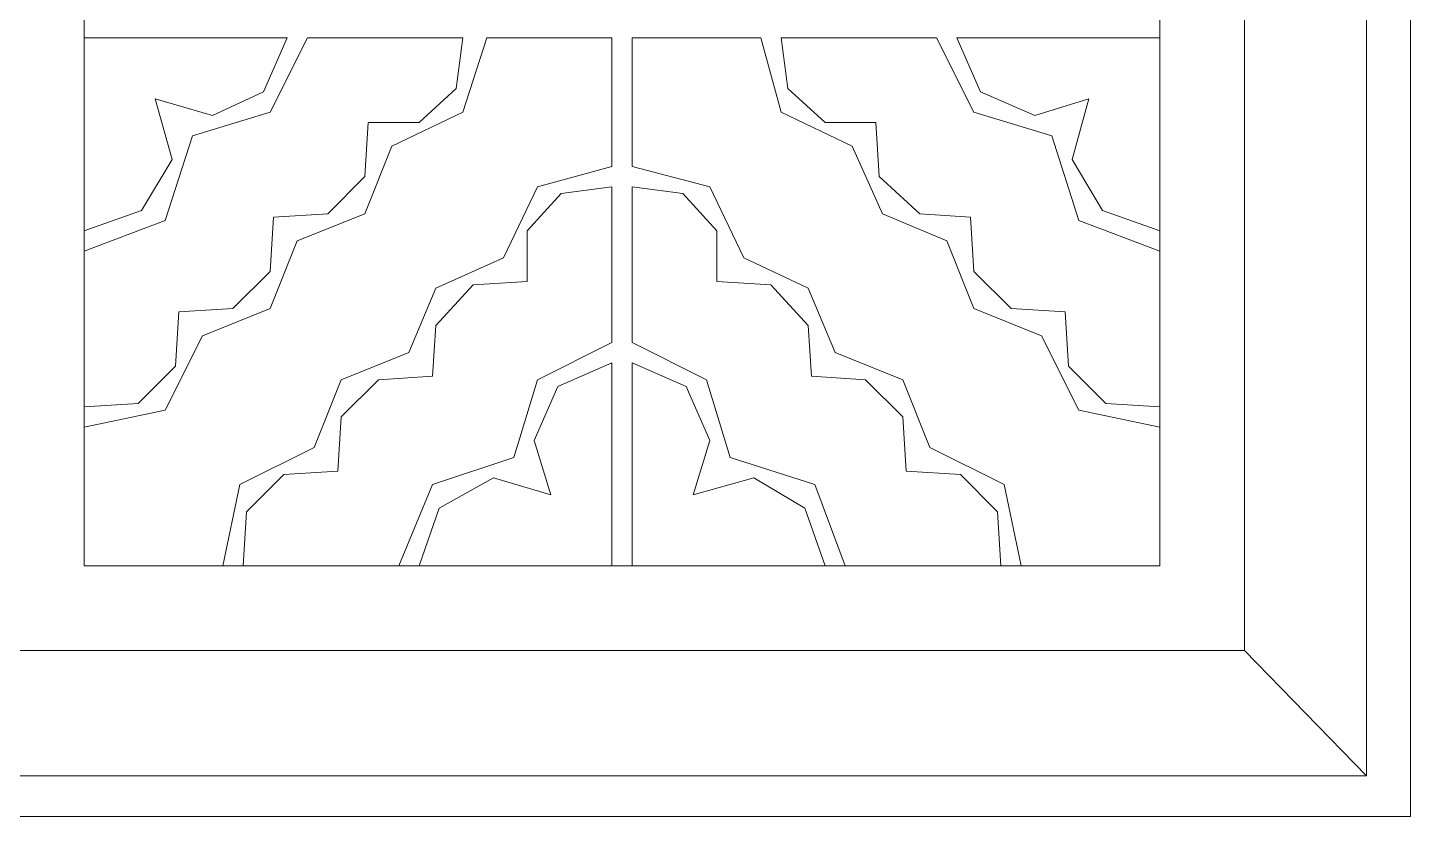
# Model space of a CAD drawing. Header units: centimetres. Extents: x -8.1 to 8.8, y -12.5 to 9.9.
# Drawn here: x 0.53 to 8.83, y -12.53 to -7.8 of the extents above; entities that cross this region are included whole.
import ezdxf

# ---------------------------------------------------------------- set-up
doc = ezdxf.new("R2010")
doc.units = ezdxf.units.CM
doc.header["$MEASUREMENT"] = 0
doc.layers.add('layer 1', color=7, linetype='Continuous')

msp = doc.modelspace()

# ---------------------------------------------------------------- linework, layer by layer
at = {"layer": 'layer 1', "color": 250, "lineweight": 0}
for points, knots in [([(-8.09356, 9.87273), (-8.09356, 9.87273), (8.82676, 9.87273), (8.82676, 9.87273), (8.82676, 9.87273), (8.82676, 9.87273), (8.82676, -12.53196), (8.82676, -12.53196), (8.82676, -12.53196), (8.82676, -12.53196), (-8.09356, -12.53196), (-8.09356, -12.53196), (-8.09356, -12.53196), (-8.09356, -12.53196), (-8.09356, 9.87273), (-8.09356, 9.87273)], [0, 0, 0, 0, 0.25, 0.25, 0.25, 0.25, 0.5, 0.5, 0.5, 0.5, 0.75, 0.75, 0.75, 0.75, 1, 1, 1, 1]), ([(-7.82967, 9.62893), (-7.82967, 9.62893), (8.56261, 9.62893), (8.56261, 9.62893), (8.56261, 9.62893), (8.56261, 9.62893), (8.56261, -12.28817), (8.56261, -12.28817), (8.56261, -12.28817), (8.56261, -12.28817), (-7.82967, -12.28817), (-7.82967, -12.28817), (-7.82967, -12.28817), (-7.82967, -12.28817), (-7.82967, 9.62893), (-7.82967, 9.62893)], [0, 0, 0, 0, 0.25, 0.25, 0.25, 0.25, 0.5, 0.5, 0.5, 0.5, 0.75, 0.75, 0.75, 0.75, 1, 1, 1, 1]), ([(-7.09828, 8.87744), (-7.09828, 8.87744), (7.83122, 8.87744), (7.83122, 8.87744), (7.83122, 8.87744), (7.83122, 8.87744), (7.83122, -11.53668), (7.83122, -11.53668), (7.83122, -11.53668), (7.83122, -11.53668), (-7.09828, -11.53668), (-7.09828, -11.53668), (-7.09828, -11.53668), (-7.09828, -11.53668), (-7.09828, 8.87744), (-7.09828, 8.87744)], [0, 0, 0, 0, 0.25, 0.25, 0.25, 0.25, 0.5, 0.5, 0.5, 0.5, 0.75, 0.75, 0.75, 0.75, 1, 1, 1, 1]), ([(7.32353, -11.02873), (7.32353, -11.02873), (7.32353, 8.36949), (7.32353, 8.36949), (7.32353, 8.36949), (7.32353, 8.36949), (0.86424, 8.36949), (0.86424, 8.36949), (0.86424, 8.36949), (0.86424, 8.36949), (0.86424, -11.02873), (0.86424, -11.02873), (0.86424, -11.02873), (0.86424, -11.02873), (7.32353, -11.02873), (7.32353, -11.02873)], [0, 0, 0, 0, 0.25, 0.25, 0.25, 0.25, 0.5, 0.5, 0.5, 0.5, 0.75, 0.75, 0.75, 0.75, 1, 1, 1, 1]), ([(1.29075, -8.2256), (1.29075, -8.2256), (1.63609, -8.32713), (1.63609, -8.32713), (1.63609, -8.32713), (1.63609, -8.32713), (1.9407, -8.18514), (1.9407, -8.18514), (1.9407, -8.18514), (1.9407, -8.18514), (2.08296, -7.86016), (2.08296, -7.86016)], [0, 0, 0, 0, 0.3333333, 0.3333333, 0.3333333, 0.3333333, 0.6666667, 0.6666667, 0.6666667, 0.6666667, 1, 1, 1, 1]), ([(1.51419, -8.44903), (1.51419, -8.44903), (1.98142, -8.30704), (1.98142, -8.30704), (1.98142, -8.30704), (1.98142, -8.30704), (2.20486, -7.86016), (2.20486, -7.86016)], [0, 0, 0, 0, 0.5, 0.5, 0.5, 0.5, 1, 1, 1, 1]), ([(2.57029, -8.36785), (2.57029, -8.36785), (2.87517, -8.36785), (2.87517, -8.36785), (2.87517, -8.36785), (2.87517, -8.36785), (3.0986, -8.16478), (3.0986, -8.16478), (3.0986, -8.16478), (3.0986, -8.16478), (3.13906, -7.86016), (3.13906, -7.86016)], [0, 0, 0, 0, 0.3333333, 0.3333333, 0.3333333, 0.3333333, 0.6666667, 0.6666667, 0.6666667, 0.6666667, 1, 1, 1, 1]), ([(2.71255, -8.51011), (2.71255, -8.51011), (3.13906, -8.30704), (3.13906, -8.30704), (3.13906, -8.30704), (3.13906, -8.30704), (3.28132, -7.86016), (3.28132, -7.86016)], [0, 0, 0, 0, 0.5, 0.5, 0.5, 0.5, 1, 1, 1, 1]), ([(4.92655, -7.86016), (4.92655, -7.86016), (4.1547, -7.86016), (4.1547, -7.86016), (4.1547, -7.86016), (4.1547, -7.86016), (4.1547, -8.63201), (4.1547, -8.63201)], [0, 0, 0, 0, 0.5, 0.5, 0.5, 0.5, 1, 1, 1, 1]), ([(4.92655, -7.86016), (4.92655, -7.86016), (5.04845, -8.30704), (5.04845, -8.30704), (5.04845, -8.30704), (5.04845, -8.30704), (5.47496, -8.51011), (5.47496, -8.51011), (5.47496, -8.51011), (5.47496, -8.51011), (5.65794, -8.91626), (5.65794, -8.91626), (5.65794, -8.91626), (5.65794, -8.91626), (6.04373, -9.07888), (6.04373, -9.07888), (6.04373, -9.07888), (6.04373, -9.07888), (6.20635, -9.48503), (6.20635, -9.48503), (6.20635, -9.48503), (6.20635, -9.48503), (6.6125, -9.64765), (6.6125, -9.64765), (6.6125, -9.64765), (6.6125, -9.64765), (6.83594, -10.09452), (6.83594, -10.09452), (6.83594, -10.09452), (6.83594, -10.09452), (7.32353, -10.19606), (7.32353, -10.19606)], [0, 0, 0, 0, 0.125, 0.125, 0.125, 0.125, 0.25, 0.25, 0.25, 0.25, 0.375, 0.375, 0.375, 0.375, 0.5, 0.5, 0.5, 0.5, 0.625, 0.625, 0.625, 0.625, 0.75, 0.75, 0.75, 0.75, 0.875, 0.875, 0.875, 0.875, 1, 1, 1, 1]), ([(5.04845, -7.86016), (5.04845, -7.86016), (5.08917, -8.16478), (5.08917, -8.16478), (5.08917, -8.16478), (5.08917, -8.16478), (5.3126, -8.36785), (5.3126, -8.36785), (5.3126, -8.36785), (5.3126, -8.36785), (5.61722, -8.36785), (5.61722, -8.36785), (5.61722, -8.36785), (5.61722, -8.36785), (5.63758, -8.69283), (5.63758, -8.69283), (5.63758, -8.69283), (5.63758, -8.69283), (5.88137, -8.91626), (5.88137, -8.91626), (5.88137, -8.91626), (5.88137, -8.91626), (6.18599, -8.93662), (6.18599, -8.93662), (6.18599, -8.93662), (6.18599, -8.93662), (6.20635, -9.2616), (6.20635, -9.2616), (6.20635, -9.2616), (6.20635, -9.2616), (6.42978, -9.48503), (6.42978, -9.48503), (6.42978, -9.48503), (6.42978, -9.48503), (6.75476, -9.50539), (6.75476, -9.50539), (6.75476, -9.50539), (6.75476, -9.50539), (6.77512, -9.83037), (6.77512, -9.83037), (6.77512, -9.83037), (6.77512, -9.83037), (6.99855, -10.0538), (6.99855, -10.0538), (6.99855, -10.0538), (6.99855, -10.0538), (7.32353, -10.07416), (7.32353, -10.07416)], [0, 0, 0, 0, 0.0833333, 0.0833333, 0.0833333, 0.0833333, 0.1666667, 0.1666667, 0.1666667, 0.1666667, 0.25, 0.25, 0.25, 0.25, 0.3333333, 0.3333333, 0.3333333, 0.3333333, 0.4166667, 0.4166667, 0.4166667, 0.4166667, 0.5, 0.5, 0.5, 0.5, 0.5833333, 0.5833333, 0.5833333, 0.5833333, 0.6666667, 0.6666667, 0.6666667, 0.6666667, 0.75, 0.75, 0.75, 0.75, 0.8333333, 0.8333333, 0.8333333, 0.8333333, 0.9166667, 0.9166667, 0.9166667, 0.9166667, 1, 1, 1, 1]), ([(5.98291, -7.86016), (5.98291, -7.86016), (6.20635, -8.30704), (6.20635, -8.30704), (6.20635, -8.30704), (6.20635, -8.30704), (6.67358, -8.44903), (6.67358, -8.44903), (6.67358, -8.44903), (6.67358, -8.44903), (6.83594, -8.95698), (6.83594, -8.95698), (6.83594, -8.95698), (6.83594, -8.95698), (7.32353, -9.1397), (7.32353, -9.1397)], [0, 0, 0, 0, 0.25, 0.25, 0.25, 0.25, 0.5, 0.5, 0.5, 0.5, 0.75, 0.75, 0.75, 0.75, 1, 1, 1, 1]), ([(6.10481, -7.86016), (6.10481, -7.86016), (6.24707, -8.18514), (6.24707, -8.18514), (6.24707, -8.18514), (6.24707, -8.18514), (6.57204, -8.32713), (6.57204, -8.32713), (6.57204, -8.32713), (6.57204, -8.32713), (6.89702, -8.2256), (6.89702, -8.2256), (6.89702, -8.2256), (6.89702, -8.2256), (6.79548, -8.59129), (6.79548, -8.59129), (6.79548, -8.59129), (6.79548, -8.59129), (6.97819, -8.8959), (6.97819, -8.8959), (6.97819, -8.8959), (6.97819, -8.8959), (7.32353, -9.0178), (7.32353, -9.0178)], [0, 0, 0, 0, 0.1666667, 0.1666667, 0.1666667, 0.1666667, 0.3333333, 0.3333333, 0.3333333, 0.3333333, 0.5, 0.5, 0.5, 0.5, 0.6666667, 0.6666667, 0.6666667, 0.6666667, 0.8333333, 0.8333333, 0.8333333, 0.8333333, 1, 1, 1, 1]), ([(0.86424, -9.0178), (0.86424, -9.0178), (1.20958, -8.8959), (1.20958, -8.8959), (1.20958, -8.8959), (1.20958, -8.8959), (1.39229, -8.59129), (1.39229, -8.59129), (1.39229, -8.59129), (1.39229, -8.59129), (1.29075, -8.2256), (1.29075, -8.2256)], [0, 0, 0, 0, 0.3333333, 0.3333333, 0.3333333, 0.3333333, 0.6666667, 0.6666667, 0.6666667, 0.6666667, 1, 1, 1, 1]), ([(2.00152, -8.93662), (2.00152, -8.93662), (2.32676, -8.91626), (2.32676, -8.91626), (2.32676, -8.91626), (2.32676, -8.91626), (2.55019, -8.69283), (2.55019, -8.69283), (2.55019, -8.69283), (2.55019, -8.69283), (2.57029, -8.36785), (2.57029, -8.36785)], [0, 0, 0, 0, 0.3333333, 0.3333333, 0.3333333, 0.3333333, 0.6666667, 0.6666667, 0.6666667, 0.6666667, 1, 1, 1, 1]), ([(0.86424, -9.1397), (0.86424, -9.1397), (1.35157, -8.95698), (1.35157, -8.95698), (1.35157, -8.95698), (1.35157, -8.95698), (1.51419, -8.44903), (1.51419, -8.44903)], [0, 0, 0, 0, 0.5, 0.5, 0.5, 0.5, 1, 1, 1, 1]), ([(2.14378, -9.07888), (2.14378, -9.07888), (2.55019, -8.91626), (2.55019, -8.91626), (2.55019, -8.91626), (2.55019, -8.91626), (2.71255, -8.51011), (2.71255, -8.51011)], [0, 0, 0, 0, 0.5, 0.5, 0.5, 0.5, 1, 1, 1, 1]), ([(4.03281, -8.63201), (4.03281, -8.63201), (3.58593, -8.75391), (3.58593, -8.75391), (3.58593, -8.75391), (3.58593, -8.75391), (3.38286, -9.18042), (3.38286, -9.18042), (3.38286, -9.18042), (3.38286, -9.18042), (2.9767, -9.36314), (2.9767, -9.36314), (2.9767, -9.36314), (2.9767, -9.36314), (2.81409, -9.74919), (2.81409, -9.74919), (2.81409, -9.74919), (2.81409, -9.74919), (2.40793, -9.91155), (2.40793, -9.91155), (2.40793, -9.91155), (2.40793, -9.91155), (2.24532, -10.31796), (2.24532, -10.31796), (2.24532, -10.31796), (2.24532, -10.31796), (1.79844, -10.5414), (1.79844, -10.5414), (1.79844, -10.5414), (1.79844, -10.5414), (1.69691, -11.02873), (1.69691, -11.02873)], [0, 0, 0, 0, 0.125, 0.125, 0.125, 0.125, 0.25, 0.25, 0.25, 0.25, 0.375, 0.375, 0.375, 0.375, 0.5, 0.5, 0.5, 0.5, 0.625, 0.625, 0.625, 0.625, 0.75, 0.75, 0.75, 0.75, 0.875, 0.875, 0.875, 0.875, 1, 1, 1, 1]), ([(4.82501, -9.18042), (4.82501, -9.18042), (4.62194, -8.75391), (4.62194, -8.75391), (4.62194, -8.75391), (4.62194, -8.75391), (4.1547, -8.63201), (4.1547, -8.63201)], [0, 0, 0, 0, 0.5, 0.5, 0.5, 0.5, 1, 1, 1, 1]), ([(4.03281, -8.75391), (4.03281, -8.75391), (3.72819, -8.79437), (3.72819, -8.79437), (3.72819, -8.79437), (3.72819, -8.79437), (3.52511, -9.0178), (3.52511, -9.0178), (3.52511, -9.0178), (3.52511, -9.0178), (3.52511, -9.32268), (3.52511, -9.32268), (3.52511, -9.32268), (3.52511, -9.32268), (3.20014, -9.34278), (3.20014, -9.34278), (3.20014, -9.34278), (3.20014, -9.34278), (2.9767, -9.58657), (2.9767, -9.58657), (2.9767, -9.58657), (2.9767, -9.58657), (2.95634, -9.89119), (2.95634, -9.89119), (2.95634, -9.89119), (2.95634, -9.89119), (2.63137, -9.91155), (2.63137, -9.91155), (2.63137, -9.91155), (2.63137, -9.91155), (2.40793, -10.13498), (2.40793, -10.13498), (2.40793, -10.13498), (2.40793, -10.13498), (2.38757, -10.45996), (2.38757, -10.45996), (2.38757, -10.45996), (2.38757, -10.45996), (2.0626, -10.48032), (2.0626, -10.48032), (2.0626, -10.48032), (2.0626, -10.48032), (1.83916, -10.70375), (1.83916, -10.70375), (1.83916, -10.70375), (1.83916, -10.70375), (1.8188, -11.02873), (1.8188, -11.02873)], [0, 0, 0, 0, 0.0833333, 0.0833333, 0.0833333, 0.0833333, 0.1666667, 0.1666667, 0.1666667, 0.1666667, 0.25, 0.25, 0.25, 0.25, 0.3333333, 0.3333333, 0.3333333, 0.3333333, 0.4166667, 0.4166667, 0.4166667, 0.4166667, 0.5, 0.5, 0.5, 0.5, 0.5833333, 0.5833333, 0.5833333, 0.5833333, 0.6666667, 0.6666667, 0.6666667, 0.6666667, 0.75, 0.75, 0.75, 0.75, 0.8333333, 0.8333333, 0.8333333, 0.8333333, 0.9166667, 0.9166667, 0.9166667, 0.9166667, 1, 1, 1, 1]), ([(4.66265, -9.32268), (4.66265, -9.32268), (4.66265, -9.0178), (4.66265, -9.0178), (4.66265, -9.0178), (4.66265, -9.0178), (4.45958, -8.79437), (4.45958, -8.79437), (4.45958, -8.79437), (4.45958, -8.79437), (4.1547, -8.75391), (4.1547, -8.75391)], [0, 0, 0, 0, 0.3333333, 0.3333333, 0.3333333, 0.3333333, 0.6666667, 0.6666667, 0.6666667, 0.6666667, 1, 1, 1, 1]), ([(1.43301, -9.50539), (1.43301, -9.50539), (1.75799, -9.48503), (1.75799, -9.48503), (1.75799, -9.48503), (1.75799, -9.48503), (1.98142, -9.2616), (1.98142, -9.2616), (1.98142, -9.2616), (1.98142, -9.2616), (2.00152, -8.93662), (2.00152, -8.93662)], [0, 0, 0, 0, 0.3333333, 0.3333333, 0.3333333, 0.3333333, 0.6666667, 0.6666667, 0.6666667, 0.6666667, 1, 1, 1, 1]), ([(1.57501, -9.64765), (1.57501, -9.64765), (1.98142, -9.48503), (1.98142, -9.48503), (1.98142, -9.48503), (1.98142, -9.48503), (2.14378, -9.07888), (2.14378, -9.07888)], [0, 0, 0, 0, 0.5, 0.5, 0.5, 0.5, 1, 1, 1, 1]), ([(5.37342, -9.74919), (5.37342, -9.74919), (5.21107, -9.36314), (5.21107, -9.36314), (5.21107, -9.36314), (5.21107, -9.36314), (4.82501, -9.18042), (4.82501, -9.18042)], [0, 0, 0, 0, 0.5, 0.5, 0.5, 0.5, 1, 1, 1, 1]), ([(5.23143, -9.89119), (5.23143, -9.89119), (5.21107, -9.58657), (5.21107, -9.58657), (5.21107, -9.58657), (5.21107, -9.58657), (4.98763, -9.34278), (4.98763, -9.34278), (4.98763, -9.34278), (4.98763, -9.34278), (4.66265, -9.32268), (4.66265, -9.32268)], [0, 0, 0, 0, 0.3333333, 0.3333333, 0.3333333, 0.3333333, 0.6666667, 0.6666667, 0.6666667, 0.6666667, 1, 1, 1, 1]), ([(0.86424, -10.07416), (0.86424, -10.07416), (1.18922, -10.0538), (1.18922, -10.0538), (1.18922, -10.0538), (1.18922, -10.0538), (1.41265, -9.83037), (1.41265, -9.83037), (1.41265, -9.83037), (1.41265, -9.83037), (1.43301, -9.50539), (1.43301, -9.50539)], [0, 0, 0, 0, 0.3333333, 0.3333333, 0.3333333, 0.3333333, 0.6666667, 0.6666667, 0.6666667, 0.6666667, 1, 1, 1, 1]), ([(0.86424, -10.19606), (0.86424, -10.19606), (1.35157, -10.09452), (1.35157, -10.09452), (1.35157, -10.09452), (1.35157, -10.09452), (1.57501, -9.64765), (1.57501, -9.64765)], [0, 0, 0, 0, 0.5, 0.5, 0.5, 0.5, 1, 1, 1, 1]), ([(4.03281, -9.68811), (4.03281, -9.68811), (3.58593, -9.91155), (3.58593, -9.91155), (3.58593, -9.91155), (3.58593, -9.91155), (3.44394, -10.37878), (3.44394, -10.37878), (3.44394, -10.37878), (3.44394, -10.37878), (2.95634, -10.5414), (2.95634, -10.5414), (2.95634, -10.5414), (2.95634, -10.5414), (2.75327, -11.02873), (2.75327, -11.02873)], [0, 0, 0, 0, 0.25, 0.25, 0.25, 0.25, 0.5, 0.5, 0.5, 0.5, 0.75, 0.75, 0.75, 0.75, 1, 1, 1, 1]), ([(4.74383, -10.37878), (4.74383, -10.37878), (4.60158, -9.91155), (4.60158, -9.91155), (4.60158, -9.91155), (4.60158, -9.91155), (4.1547, -9.68811), (4.1547, -9.68811)], [0, 0, 0, 0, 0.5, 0.5, 0.5, 0.5, 1, 1, 1, 1]), ([(5.94219, -10.31796), (5.94219, -10.31796), (5.77984, -9.91155), (5.77984, -9.91155), (5.77984, -9.91155), (5.77984, -9.91155), (5.37342, -9.74919), (5.37342, -9.74919)], [0, 0, 0, 0, 0.5, 0.5, 0.5, 0.5, 1, 1, 1, 1]), ([(4.03281, -9.81001), (4.03281, -9.81001), (3.70783, -9.95227), (3.70783, -9.95227), (3.70783, -9.95227), (3.70783, -9.95227), (3.56583, -10.27724), (3.56583, -10.27724), (3.56583, -10.27724), (3.56583, -10.27724), (3.66737, -10.60221), (3.66737, -10.60221), (3.66737, -10.60221), (3.66737, -10.60221), (3.32204, -10.50068), (3.32204, -10.50068), (3.32204, -10.50068), (3.32204, -10.50068), (2.99706, -10.68339), (2.99706, -10.68339), (2.99706, -10.68339), (2.99706, -10.68339), (2.87517, -11.02873), (2.87517, -11.02873)], [0, 0, 0, 0, 0.1666667, 0.1666667, 0.1666667, 0.1666667, 0.3333333, 0.3333333, 0.3333333, 0.3333333, 0.5, 0.5, 0.5, 0.5, 0.6666667, 0.6666667, 0.6666667, 0.6666667, 0.8333333, 0.8333333, 0.8333333, 0.8333333, 1, 1, 1, 1]), ([(4.5204, -10.60221), (4.5204, -10.60221), (4.62194, -10.27724), (4.62194, -10.27724), (4.62194, -10.27724), (4.62194, -10.27724), (4.47968, -9.95227), (4.47968, -9.95227), (4.47968, -9.95227), (4.47968, -9.95227), (4.1547, -9.81001), (4.1547, -9.81001)], [0, 0, 0, 0, 0.3333333, 0.3333333, 0.3333333, 0.3333333, 0.6666667, 0.6666667, 0.6666667, 0.6666667, 1, 1, 1, 1]), ([(5.8002, -10.45996), (5.8002, -10.45996), (5.77984, -10.13498), (5.77984, -10.13498), (5.77984, -10.13498), (5.77984, -10.13498), (5.5564, -9.91155), (5.5564, -9.91155), (5.5564, -9.91155), (5.5564, -9.91155), (5.23143, -9.89119), (5.23143, -9.89119)], [0, 0, 0, 0, 0.3333333, 0.3333333, 0.3333333, 0.3333333, 0.6666667, 0.6666667, 0.6666667, 0.6666667, 1, 1, 1, 1]), ([(6.4906, -11.02873), (6.4906, -11.02873), (6.38906, -10.5414), (6.38906, -10.5414), (6.38906, -10.5414), (6.38906, -10.5414), (5.94219, -10.31796), (5.94219, -10.31796)], [0, 0, 0, 0, 0.5, 0.5, 0.5, 0.5, 1, 1, 1, 1]), ([(5.4345, -11.02873), (5.4345, -11.02873), (5.25152, -10.5414), (5.25152, -10.5414), (5.25152, -10.5414), (5.25152, -10.5414), (4.74383, -10.37878), (4.74383, -10.37878)], [0, 0, 0, 0, 0.5, 0.5, 0.5, 0.5, 1, 1, 1, 1]), ([(5.3126, -11.02873), (5.3126, -11.02873), (5.19071, -10.68339), (5.19071, -10.68339), (5.19071, -10.68339), (5.19071, -10.68339), (4.88609, -10.50068), (4.88609, -10.50068), (4.88609, -10.50068), (4.88609, -10.50068), (4.5204, -10.60221), (4.5204, -10.60221)], [0, 0, 0, 0, 0.3333333, 0.3333333, 0.3333333, 0.3333333, 0.6666667, 0.6666667, 0.6666667, 0.6666667, 1, 1, 1, 1]), ([(6.3687, -11.02873), (6.3687, -11.02873), (6.34861, -10.70375), (6.34861, -10.70375), (6.34861, -10.70375), (6.34861, -10.70375), (6.12517, -10.48032), (6.12517, -10.48032), (6.12517, -10.48032), (6.12517, -10.48032), (5.8002, -10.45996), (5.8002, -10.45996)], [0, 0, 0, 0, 0.3333333, 0.3333333, 0.3333333, 0.3333333, 0.6666667, 0.6666667, 0.6666667, 0.6666667, 1, 1, 1, 1])]:
    msp.add_open_spline(points, degree=3, knots=knots, dxfattribs=at)
for points in [[(2.08296, -7.86016), (2.08296, -7.86016), (0.86424, -7.86016), (0.86424, -7.86016)], [(3.13906, -7.86016), (3.13906, -7.86016), (2.20486, -7.86016), (2.20486, -7.86016)], [(4.03281, -7.86016), (4.03281, -7.86016), (3.28132, -7.86016), (3.28132, -7.86016)], [(4.03281, -7.86016), (4.03281, -7.86016), (4.03281, -8.63201), (4.03281, -8.63201)], [(5.98291, -7.86016), (5.98291, -7.86016), (5.04845, -7.86016), (5.04845, -7.86016)], [(7.32353, -7.86016), (7.32353, -7.86016), (6.10481, -7.86016), (6.10481, -7.86016)], [(4.03281, -8.75391), (4.03281, -8.75391), (4.03281, -9.68811), (4.03281, -9.68811)], [(4.1547, -8.75391), (4.1547, -8.75391), (4.1547, -9.68811), (4.1547, -9.68811)], [(4.03281, -9.81001), (4.03281, -9.81001), (4.03281, -11.02873), (4.03281, -11.02873)], [(4.1547, -9.81001), (4.1547, -9.81001), (4.1547, -11.02873), (4.1547, -11.02873)], [(7.83122, -11.53668), (7.83122, -11.53668), (8.56261, -12.28817), (8.56261, -12.28817)]]:
    msp.add_open_spline(points, degree=3, dxfattribs=at)

doc.saveas('drawing.dxf')
